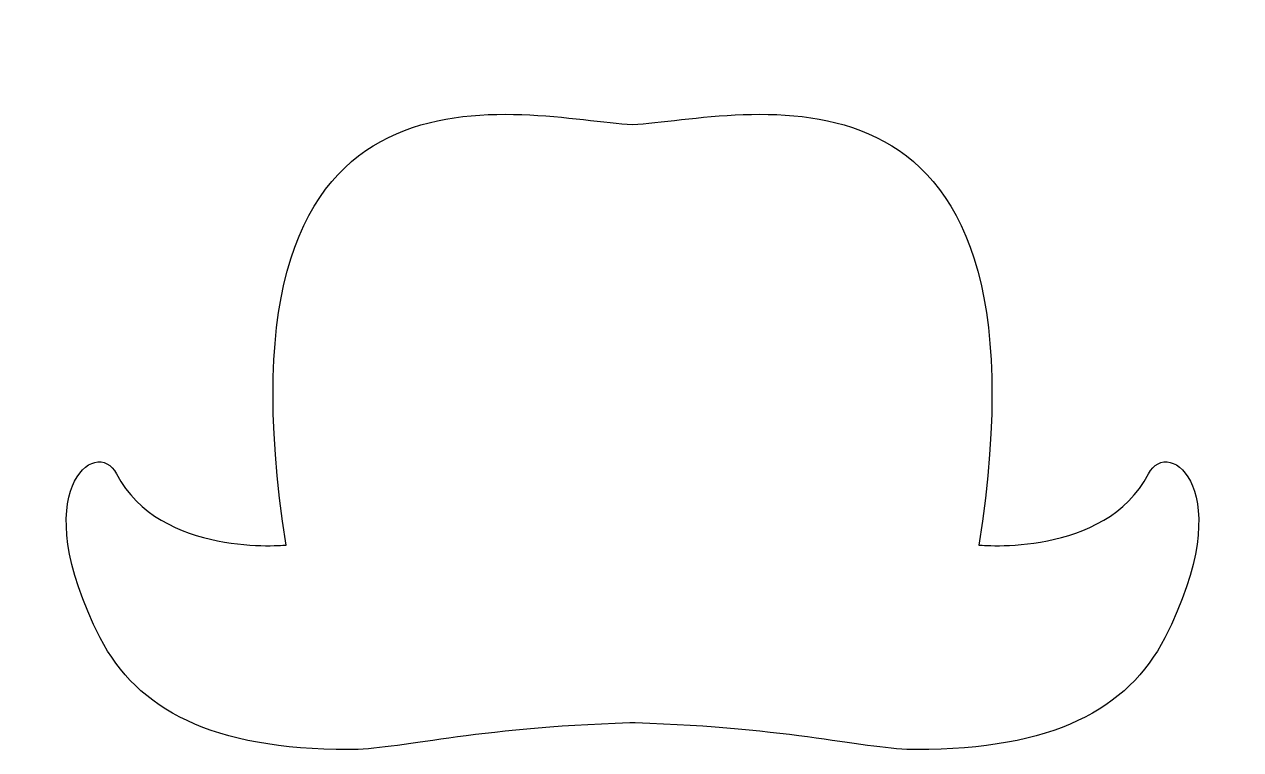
# Model space of a CAD drawing. Header units: centimetres. Extents: x -6.6 to 6.7, y -3.5 to 4.4.
import ezdxf

# ---------------------------------------------------------------- set-up
doc = ezdxf.new("R2010")
doc.units = ezdxf.units.CM
doc.header["$MEASUREMENT"] = 0
doc.layers.add('Camada 1', color=7, linetype='Continuous')

msp = doc.modelspace()

# ---------------------------------------------------------------- linework, layer by layer
at = {"layer": 'Camada 1', "lineweight": 25}
msp.add_open_spline([(0.05485, -3.24398), (1.76607, -3.2974), (2.59683, -3.53703), (3.13156, -3.53703), (3.13156, -3.53703), (4.62572, -3.53703), (5.45029, -3.09793), (5.85312, -2.3141), (5.85312, -2.3141), (6.68513, -0.69406), (5.89535, -0.09374), (5.67527, -0.51792), (5.67527, -0.51792), (5.20188, -1.43116), (3.8185, -1.2968), (3.8185, -1.2968), (3.8185, -1.2968), (4.70864, 4.40447), (1.19902, 3.37042), (0.02427, 3.30721), (0.02427, 3.30721), (-1.15048, 3.37042), (-4.6601, 4.40449), (-3.76996, -1.2968), (-3.76996, -1.2968), (-3.76996, -1.2968), (-5.15323, -1.43116), (-5.62659, -0.51792), (-5.62659, -0.51792), (-5.84664, -0.09374), (-6.63656, -0.69403), (-5.80455, -2.3141), (-5.80455, -2.3141), (-5.40183, -3.09793), (-4.57725, -3.53703), (-3.08299, -3.53703), (-3.08299, -3.53703), (-2.54827, -3.53703), (-1.7175, -3.29737), (-0.00628, -3.24398), (-0.00628, -3.24398), (-0.00628, -3.24398), (0.05485, -3.24398), (0.05485, -3.24398)], degree=3, knots=[0, 0, 0, 0, 0.08333333, 0.08333333, 0.08333333, 0.08333333, 0.16666667, 0.16666667, 0.16666667, 0.16666667, 0.25, 0.25, 0.25, 0.25, 0.33333333, 0.33333333, 0.33333333, 0.33333333, 0.41666667, 0.41666667, 0.41666667, 0.41666667, 0.5, 0.5, 0.5, 0.5, 0.58333333, 0.58333333, 0.58333333, 0.58333333, 0.66666667, 0.66666667, 0.66666667, 0.66666667, 0.75, 0.75, 0.75, 0.75, 0.83333333, 0.83333333, 0.83333333, 0.83333333, 1, 1, 1, 1], dxfattribs=at)

doc.saveas('drawing.dxf')
